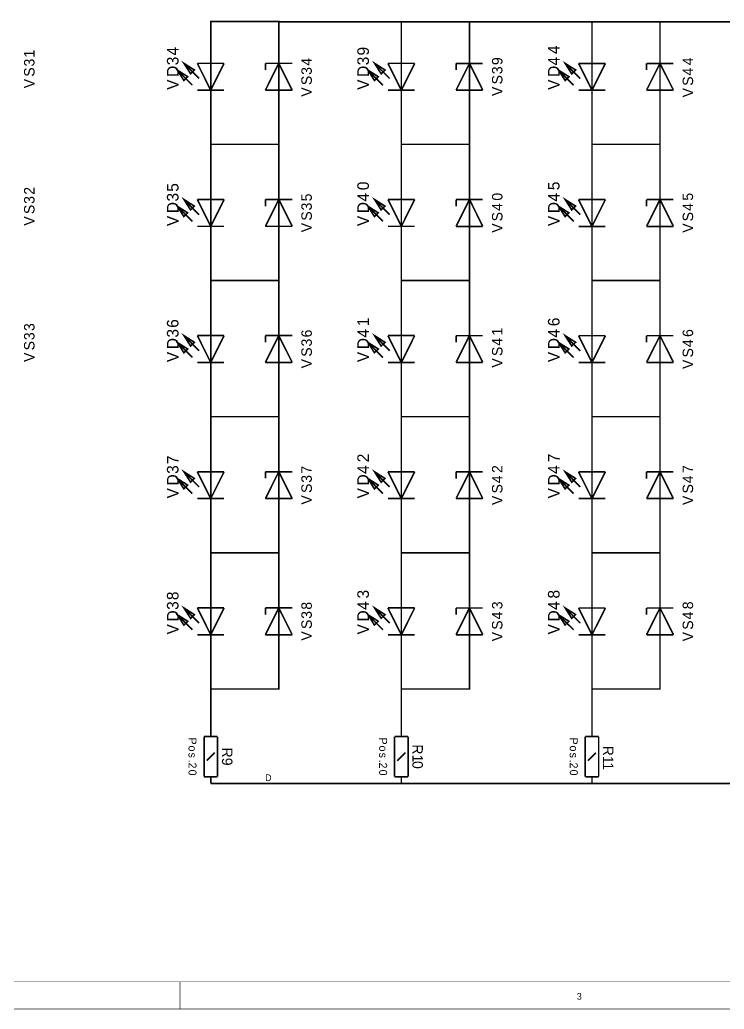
# Model space of a CAD drawing. Header units: millimetres. Extents: x 0 to 35.4, y 0 to 11.1.
# Drawn here: x 10.64 to 15.81, y 0 to 7.27 of the extents above; entities that cross this region are included whole.
import ezdxf

# ---------------------------------------------------------------- set-up
doc = ezdxf.new("R2010")
doc.units = ezdxf.units.MM
doc.header["$MEASUREMENT"] = 0
doc.layers.add('Sheet', color=255, linetype='Continuous')

msp = doc.modelspace()

# ---------------------------------------------------------------- linework, layer by layer
at = {"layer": 'Sheet'}
for points, const_width in [([(0.0017, 11.1), (0.0017, 0), (35.4331, 0), (35.4331, 11.1), (0.0017, 11.1), (0.0017, 11.1)], 0.0039), ([(0.0017, 11.1), (35.4331, 11.1), (35.4331, 0), (0.0017, 0), (0.0017, 11.1)], 0.0039), ([(0.2022, 10.8995), (0.2022, 0.1988), (35.2326, 0.1988), (35.2326, 10.8995), (0.2022, 10.8995), (0.2022, 10.8995)], 0.0039), ([(0.2022, 10.8995), (35.2326, 10.8995), (35.2326, 0.1988), (0.2022, 0.1988), (0.2022, 10.8995)], 0.0039), ([(11.8682, 6.8475), (11.8403, 6.8199), (11.7914, 6.8964), (11.8682, 6.8475)], 0.0118), ([(11.9171, 6.8968), (11.8896, 6.8688), (11.8407, 6.9456), (11.9171, 6.8968)], 0.0118), ([(11.9171, 6.8968), (11.8896, 6.8688), (11.8407, 6.9456), (11.9171, 6.8968)], 0.0039), ([(13.268, 6.8475), (13.24, 6.8199), (13.1915, 6.8964), (13.268, 6.8475)], 0.0118), ([(13.3173, 6.8968), (13.2893, 6.8688), (13.2408, 6.9456), (13.3173, 6.8968)], 0.0118), ([(13.3173, 6.8968), (13.2893, 6.8688), (13.2408, 6.9456), (13.3173, 6.8968)], 0.0039), ([(14.6681, 6.8475), (14.6406, 6.8199), (14.5913, 6.8959), (14.6681, 6.8475)], 0.0118), ([(14.7174, 6.8968), (14.689, 6.8684), (14.6406, 6.9452), (14.7174, 6.8968)], 0.0118), ([(14.7174, 6.8968), (14.689, 6.8684), (14.6406, 6.9452), (14.7174, 6.8968)], 0.0039), ([(11.8682, 6.8475), (11.8403, 6.8199), (11.7914, 6.8964), (11.8682, 6.8475)], 0.0039), ([(13.268, 6.8475), (13.24, 6.8199), (13.1915, 6.8964), (13.268, 6.8475)], 0.0039), ([(14.6681, 6.8475), (14.6406, 6.8199), (14.5913, 6.8959), (14.6681, 6.8475)], 0.0039), ([(11.9171, 5.8967), (11.8896, 5.8687), (11.8407, 5.9456), (11.9171, 5.8967)], 0.0118), ([(13.3173, 5.8967), (13.2893, 5.8687), (13.2408, 5.9456), (13.3173, 5.8967)], 0.0118), ([(14.7174, 5.8967), (14.689, 5.8683), (14.6406, 5.9452), (14.7174, 5.8967)], 0.0118), ([(11.8682, 5.8474), (11.8403, 5.8199), (11.7914, 5.8963), (11.8682, 5.8474)], 0.0118), ([(11.8682, 5.8474), (11.8403, 5.8199), (11.7914, 5.8963), (11.8682, 5.8474)], 0.0039), ([(11.9171, 5.8967), (11.8896, 5.8687), (11.8407, 5.9456), (11.9171, 5.8967)], 0.0039), ([(13.268, 5.8474), (13.24, 5.8199), (13.1915, 5.8963), (13.268, 5.8474)], 0.0118), ([(13.268, 5.8474), (13.24, 5.8199), (13.1915, 5.8963), (13.268, 5.8474)], 0.0039), ([(13.3173, 5.8967), (13.2893, 5.8687), (13.2408, 5.9456), (13.3173, 5.8967)], 0.0039), ([(14.6681, 5.8474), (14.6406, 5.8199), (14.5913, 5.8959), (14.6681, 5.8474)], 0.0118), ([(14.6681, 5.8474), (14.6406, 5.8199), (14.5913, 5.8959), (14.6681, 5.8474)], 0.0039), ([(14.7174, 5.8967), (14.689, 5.8683), (14.6406, 5.9452), (14.7174, 5.8967)], 0.0039), ([(11.9171, 4.8967), (11.8896, 4.8691), (11.8407, 4.9455), (11.9171, 4.8967)], 0.0118), ([(11.9171, 4.8967), (11.8896, 4.8691), (11.8407, 4.9455), (11.9171, 4.8967)], 0.0039), ([(13.3173, 4.8967), (13.2893, 4.8691), (13.2408, 4.9455), (13.3173, 4.8967)], 0.0118), ([(13.3173, 4.8967), (13.2893, 4.8691), (13.2408, 4.9455), (13.3173, 4.8967)], 0.0039), ([(14.7174, 4.8967), (14.689, 4.8691), (14.6406, 4.9451), (14.7174, 4.8967)], 0.0118), ([(14.7174, 4.8967), (14.689, 4.8691), (14.6406, 4.9451), (14.7174, 4.8967)], 0.0039), ([(11.8682, 4.8474), (11.8403, 4.8198), (11.7914, 4.8962), (11.8682, 4.8474)], 0.0118), ([(11.8682, 4.8474), (11.8403, 4.8198), (11.7914, 4.8962), (11.8682, 4.8474)], 0.0039), ([(13.268, 4.8474), (13.24, 4.8198), (13.1915, 4.8962), (13.268, 4.8474)], 0.0118), ([(13.268, 4.8474), (13.24, 4.8198), (13.1915, 4.8962), (13.268, 4.8474)], 0.0039), ([(14.6681, 4.8474), (14.6406, 4.8198), (14.5913, 4.8958), (14.6681, 4.8474)], 0.0118), ([(14.6681, 4.8474), (14.6406, 4.8198), (14.5913, 4.8958), (14.6681, 4.8474)], 0.0039), ([(11.9171, 3.8966), (11.8896, 3.869), (11.8407, 3.9455), (11.9171, 3.8966)], 0.0118), ([(11.9171, 3.8966), (11.8896, 3.869), (11.8407, 3.9455), (11.9171, 3.8966)], 0.0039), ([(13.3173, 3.8966), (13.2893, 3.869), (13.2408, 3.9455), (13.3173, 3.8966)], 0.0118), ([(13.3173, 3.8966), (13.2893, 3.869), (13.2408, 3.9455), (13.3173, 3.8966)], 0.0039), ([(14.7174, 3.8966), (14.689, 3.869), (14.6406, 3.9451), (14.7174, 3.8966)], 0.0118), ([(14.7174, 3.8966), (14.689, 3.869), (14.6406, 3.9451), (14.7174, 3.8966)], 0.0039), ([(11.8682, 3.8477), (11.8403, 3.8198), (11.7914, 3.8962), (11.8682, 3.8477)], 0.0118), ([(11.8682, 3.8477), (11.8403, 3.8198), (11.7914, 3.8962), (11.8682, 3.8477)], 0.0039), ([(13.268, 3.8477), (13.24, 3.8198), (13.1915, 3.8962), (13.268, 3.8477)], 0.0118), ([(13.268, 3.8477), (13.24, 3.8198), (13.1915, 3.8962), (13.268, 3.8477)], 0.0039), ([(14.6681, 3.8473), (14.6406, 3.8198), (14.5913, 3.8958), (14.6681, 3.8473)], 0.0118), ([(14.6681, 3.8473), (14.6406, 3.8198), (14.5913, 3.8958), (14.6681, 3.8473)], 0.0039), ([(11.8682, 2.8477), (11.8403, 2.8197), (11.7914, 2.8961), (11.8682, 2.8477)], 0.0118), ([(11.9171, 2.8966), (11.8896, 2.869), (11.8407, 2.9454), (11.9171, 2.8966)], 0.0118), ([(11.9171, 2.8966), (11.8896, 2.869), (11.8407, 2.9454), (11.9171, 2.8966)], 0.0039), ([(13.268, 2.8477), (13.24, 2.8197), (13.1915, 2.8961), (13.268, 2.8477)], 0.0118), ([(13.3173, 2.8966), (13.2893, 2.869), (13.2408, 2.9454), (13.3173, 2.8966)], 0.0118), ([(13.3173, 2.8966), (13.2893, 2.869), (13.2408, 2.9454), (13.3173, 2.8966)], 0.0039), ([(14.6681, 2.8473), (14.6406, 2.8197), (14.5913, 2.8957), (14.6681, 2.8473)], 0.0118), ([(14.7174, 2.8966), (14.689, 2.869), (14.6406, 2.945), (14.7174, 2.8966)], 0.0118), ([(14.7174, 2.8966), (14.689, 2.869), (14.6406, 2.945), (14.7174, 2.8966)], 0.0039), ([(11.8682, 2.8477), (11.8403, 2.8197), (11.7914, 2.8961), (11.8682, 2.8477)], 0.0039), ([(13.268, 2.8477), (13.24, 2.8197), (13.1915, 2.8961), (13.268, 2.8477)], 0.0039), ([(14.6681, 2.8473), (14.6406, 2.8197), (14.5913, 2.8957), (14.6681, 2.8473)], 0.0039)]:
    msp.add_lwpolyline(points, close=True, dxfattribs=dict(at, const_width=const_width))
for points, const_width in [([(12.5374, 7.2502), (12.5374, 7.2535), (12.0374, 7.2535), (12.0374, 7.0438)], 0.0118), ([(20.4333, 7.2502), (19.5369, 7.2502), (19.0373, 7.2502), (18.1376, 7.2502), (17.6372, 7.2502), (16.7374, 7.2502), (16.2379, 7.2502), (15.3373, 7.2502), (14.8377, 7.2502), (13.938, 7.2502), (13.4376, 7.2502), (12.5378, 7.2502), (12.5378, 7.0438)], 0.0118), ([(13.4376, 7.0438), (13.4376, 7.2502)], 0.0118), ([(13.938, 7.2502), (13.938, 7.0438)], 0.0118), ([(14.8377, 7.0438), (14.8377, 7.2502)], 0.0118), ([(15.3373, 7.2502), (15.3373, 7.0438)], 0.0118), ([(12.0374, 6.9456), (12.0374, 7.0438)], 0.0118), ([(12.5374, 6.9456), (12.5374, 7.0438)], 0.0118), ([(13.4376, 6.9456), (13.4376, 7.0438)], 0.0118), ([(13.938, 6.9452), (13.938, 7.0438)], 0.0118), ([(14.8377, 6.9452), (14.8377, 7.0438)], 0.0118), ([(15.3373, 6.9452), (15.3373, 7.0438)], 0.0118), ([(11.9522, 6.8341), (11.8407, 6.9456)], 0.0118), ([(11.9171, 6.8968), (11.8407, 6.9456)], 0.0118), ([(11.8896, 6.8688), (11.8407, 6.9456)], 0.0118), ([(11.9393, 6.9456), (12.136, 6.9456)], 0.0118), ([(11.9393, 6.9456), (12.0374, 6.7485)], 0.0118), ([(12.136, 6.9456), (12.0374, 6.7485)], 0.0118), ([(12.0374, 6.7485), (12.0374, 6.9456)], 0.0118), ([(12.636, 6.9456), (12.4393, 6.9456)], 0.0118), ([(12.4393, 6.7485), (12.5374, 6.9456)], 0.0118), ([(12.4393, 6.9456), (12.4393, 6.8964)], 0.0118), ([(12.5374, 6.7485), (12.5374, 6.9456)], 0.0118), ([(12.5374, 6.9456), (12.636, 6.7485)], 0.0118), ([(13.3519, 6.8341), (13.2404, 6.9456)], 0.0118), ([(13.3173, 6.8968), (13.2404, 6.9456)], 0.0118), ([(13.2893, 6.8688), (13.2404, 6.9456)], 0.0118), ([(13.339, 6.9456), (13.5357, 6.9456)], 0.0118), ([(13.339, 6.9456), (13.4376, 6.7485)], 0.0118), ([(13.5357, 6.9456), (13.4376, 6.7485)], 0.0118), ([(13.4376, 6.7485), (13.4376, 6.9456)], 0.0118), ([(14.0357, 6.9452), (13.8394, 6.9452)], 0.0118), ([(13.8394, 6.7481), (13.938, 6.9452)], 0.0118), ([(13.8394, 6.9452), (13.8394, 6.8959)], 0.0118), ([(13.938, 6.7481), (13.938, 6.9452)], 0.0118), ([(13.938, 6.9452), (14.0357, 6.7481)], 0.0118), ([(14.7517, 6.8341), (14.6406, 6.9452)], 0.0118), ([(14.7174, 6.8968), (14.6406, 6.9452)], 0.0118), ([(14.6898, 6.8684), (14.6406, 6.9452)], 0.0118), ([(14.7391, 6.9452), (14.9363, 6.9452)], 0.0118), ([(14.7391, 6.9452), (14.8377, 6.7481)], 0.0118), ([(14.9363, 6.9452), (14.8377, 6.7481)], 0.0118), ([(14.8377, 6.7481), (14.8377, 6.9452)], 0.0118), ([(15.4359, 6.9452), (15.2387, 6.9452)], 0.0118), ([(15.2387, 6.7481), (15.3373, 6.9452)], 0.0118), ([(15.2387, 6.9452), (15.2387, 6.8959)], 0.0118), ([(15.3373, 6.7481), (15.3373, 6.9452)], 0.0118), ([(15.3373, 6.9452), (15.4359, 6.7481)], 0.0118), ([(11.9029, 6.7848), (11.7914, 6.8964)], 0.0118), ([(13.3026, 6.7848), (13.1915, 6.8964)], 0.0118), ([(14.7032, 6.7848), (14.5913, 6.8959)], 0.0118), ([(11.9393, 6.7485), (12.136, 6.7485)], 0.0118), ([(12.0374, 6.7485), (12.0374, 6.6503)], 0.0118), ([(12.636, 6.7485), (12.4393, 6.7485)], 0.0118), ([(12.5374, 6.7485), (12.5374, 6.6503)], 0.0118), ([(13.339, 6.7485), (13.5357, 6.7485)], 0.0118), ([(13.4376, 6.7485), (13.4376, 6.6503)], 0.0118), ([(14.0357, 6.7481), (13.8394, 6.7481)], 0.0118), ([(13.938, 6.7481), (13.938, 6.6503)], 0.0118), ([(14.7391, 6.7481), (14.9363, 6.7481)], 0.0118), ([(14.8377, 6.7481), (14.8377, 6.6503)], 0.0118), ([(15.4359, 6.7481), (15.2387, 6.7481)], 0.0118), ([(15.3373, 6.7481), (15.3373, 6.6503)], 0.0118), ([(12.0374, 6.6503), (12.0374, 6.3504), (12.0374, 6.0438)], 0.0118), ([(12.5374, 6.6503), (12.5374, 6.3504), (12.5374, 6.0438)], 0.0118), ([(13.4376, 6.6503), (13.4376, 6.3504), (13.4376, 6.0438)], 0.0118), ([(13.938, 6.6503), (13.938, 6.3504), (13.938, 6.0438)], 0.0118), ([(14.8377, 6.6503), (14.8377, 6.3504), (14.8377, 6.0438)], 0.0118), ([(15.3373, 6.6503), (15.3373, 6.3504), (15.3373, 6.0438)], 0.0118), ([(12.5374, 6.3504), (12.0374, 6.3504)], 0.0118), ([(13.938, 6.3504), (13.4376, 6.3504)], 0.0118), ([(15.3373, 6.3504), (14.8377, 6.3504)], 0.0118), ([(12.0374, 5.9456), (12.0374, 6.0438)], 0.0118), ([(12.5374, 5.9456), (12.5374, 6.0438)], 0.0118), ([(13.4376, 5.9456), (13.4376, 6.0438)], 0.0118), ([(13.938, 5.9452), (13.938, 6.0438)], 0.0118), ([(14.8377, 5.9452), (14.8377, 6.0438)], 0.0118), ([(15.3373, 5.9452), (15.3373, 6.0438)], 0.0118), ([(11.9029, 5.7848), (11.7914, 5.8963)], 0.0118), ([(11.9522, 5.8341), (11.8407, 5.9456)], 0.0118), ([(11.9171, 5.8967), (11.8407, 5.9456)], 0.0118), ([(11.8896, 5.8687), (11.8407, 5.9456)], 0.0118), ([(11.9393, 5.9456), (12.136, 5.9456)], 0.0118), ([(11.9393, 5.9456), (12.0374, 5.7484)], 0.0118), ([(12.136, 5.9456), (12.0374, 5.7484)], 0.0118), ([(12.0374, 5.7484), (12.0374, 5.9456)], 0.0118), ([(12.636, 5.9456), (12.4393, 5.9456)], 0.0118), ([(12.4393, 5.7484), (12.5374, 5.9456)], 0.0118), ([(12.4393, 5.9456), (12.4393, 5.8963)], 0.0118), ([(12.5374, 5.7484), (12.5374, 5.9456)], 0.0118), ([(12.5374, 5.9456), (12.636, 5.7484)], 0.0118), ([(13.3026, 5.7848), (13.1915, 5.8963)], 0.0118), ([(13.3519, 5.8341), (13.2404, 5.9456)], 0.0118), ([(13.3173, 5.8967), (13.2404, 5.9456)], 0.0118), ([(13.2893, 5.8687), (13.2404, 5.9456)], 0.0118), ([(13.339, 5.9456), (13.5357, 5.9456)], 0.0118), ([(13.339, 5.9456), (13.4376, 5.7484)], 0.0118), ([(13.5357, 5.9456), (13.4376, 5.7484)], 0.0118), ([(13.4376, 5.7484), (13.4376, 5.9456)], 0.0118), ([(14.0357, 5.9452), (13.8394, 5.9452)], 0.0118), ([(13.8394, 5.748), (13.938, 5.9452)], 0.0118), ([(13.8394, 5.9452), (13.8394, 5.8959)], 0.0118), ([(13.938, 5.748), (13.938, 5.9452)], 0.0118), ([(13.938, 5.9452), (14.0357, 5.748)], 0.0118), ([(14.7032, 5.7848), (14.5913, 5.8959)], 0.0118), ([(14.7517, 5.8341), (14.6406, 5.9452)], 0.0118), ([(14.7174, 5.8967), (14.6406, 5.9452)], 0.0118), ([(14.6898, 5.8683), (14.6406, 5.9452)], 0.0118), ([(14.7391, 5.9452), (14.9363, 5.9452)], 0.0118), ([(14.7391, 5.9452), (14.8377, 5.748)], 0.0118), ([(14.9363, 5.9452), (14.8377, 5.748)], 0.0118), ([(14.8377, 5.748), (14.8377, 5.9452)], 0.0118), ([(15.4359, 5.9452), (15.2387, 5.9452)], 0.0118), ([(15.2387, 5.748), (15.3373, 5.9452)], 0.0118), ([(15.2387, 5.9452), (15.2387, 5.8959)], 0.0118), ([(15.3373, 5.748), (15.3373, 5.9452)], 0.0118), ([(15.3373, 5.9452), (15.4359, 5.748)], 0.0118), ([(11.9393, 5.7484), (12.136, 5.7484)], 0.0118), ([(12.0374, 5.7484), (12.0374, 5.6503)], 0.0118), ([(12.636, 5.7484), (12.4393, 5.7484)], 0.0118), ([(12.5374, 5.7484), (12.5374, 5.6503)], 0.0118), ([(13.339, 5.7484), (13.5357, 5.7484)], 0.0118), ([(13.4376, 5.7484), (13.4376, 5.6503)], 0.0118), ([(14.0357, 5.748), (13.8394, 5.748)], 0.0118), ([(13.938, 5.748), (13.938, 5.6503)], 0.0118), ([(14.7391, 5.748), (14.9363, 5.748)], 0.0118), ([(14.8377, 5.748), (14.8377, 5.6503)], 0.0118), ([(15.4359, 5.748), (15.2387, 5.748)], 0.0118), ([(15.3373, 5.748), (15.3373, 5.6503)], 0.0118), ([(12.0374, 5.6503), (12.0374, 5.3503), (12.0374, 5.0437)], 0.0118), ([(12.5374, 5.6503), (12.5374, 5.3503), (12.5374, 5.0437)], 0.0118), ([(13.4376, 5.6503), (13.4376, 5.3503), (13.4376, 5.0437)], 0.0118), ([(13.938, 5.6503), (13.938, 5.3503), (13.938, 5.0437)], 0.0118), ([(14.8377, 5.6503), (14.8377, 5.3503), (14.8377, 5.0437)], 0.0118), ([(15.3373, 5.6503), (15.3373, 5.3503), (15.3373, 5.0437)], 0.0118), ([(12.5374, 5.3503), (12.0374, 5.3503)], 0.0118), ([(13.938, 5.3503), (13.4376, 5.3503)], 0.0118), ([(15.3373, 5.3503), (14.8377, 5.3503)], 0.0118), ([(12.0374, 4.9455), (12.0374, 5.0437)], 0.0118), ([(12.5374, 4.9455), (12.5374, 5.0437)], 0.0118), ([(13.4376, 4.9455), (13.4376, 5.0437)], 0.0118), ([(13.938, 4.9451), (13.938, 5.0437)], 0.0118), ([(14.8377, 4.9451), (14.8377, 5.0437)], 0.0118), ([(15.3373, 4.9451), (15.3373, 5.0437)], 0.0118), ([(11.9522, 4.834), (11.8407, 4.9455)], 0.0118), ([(11.9171, 4.8967), (11.8407, 4.9455)], 0.0118), ([(11.8896, 4.8691), (11.8407, 4.9455)], 0.0118), ([(11.9393, 4.9455), (12.136, 4.9455)], 0.0118), ([(11.9393, 4.9455), (12.0374, 4.7488)], 0.0118), ([(12.136, 4.9455), (12.0374, 4.7488)], 0.0118), ([(12.0374, 4.7488), (12.0374, 4.9455)], 0.0118), ([(12.636, 4.9455), (12.4393, 4.9455)], 0.0118), ([(12.4393, 4.7488), (12.5374, 4.9455)], 0.0118), ([(12.4393, 4.9455), (12.4393, 4.8962)], 0.0118), ([(12.5374, 4.7488), (12.5374, 4.9455)], 0.0118), ([(12.5374, 4.9455), (12.636, 4.7488)], 0.0118), ([(13.3519, 4.834), (13.2404, 4.9455)], 0.0118), ([(13.3173, 4.8967), (13.2404, 4.9455)], 0.0118), ([(13.2893, 4.8691), (13.2404, 4.9455)], 0.0118), ([(13.339, 4.9455), (13.5357, 4.9455)], 0.0118), ([(13.339, 4.9455), (13.4376, 4.7488)], 0.0118), ([(13.5357, 4.9455), (13.4376, 4.7488)], 0.0118), ([(13.4376, 4.7488), (13.4376, 4.9455)], 0.0118), ([(14.0357, 4.9451), (13.8394, 4.9451)], 0.0118), ([(13.8394, 4.7488), (13.938, 4.9451)], 0.0118), ([(13.8394, 4.9451), (13.8394, 4.8958)], 0.0118), ([(13.938, 4.7488), (13.938, 4.9451)], 0.0118), ([(13.938, 4.9451), (14.0357, 4.7488)], 0.0118), ([(14.7517, 4.834), (14.6406, 4.9451)], 0.0118), ([(14.7174, 4.8967), (14.6406, 4.9451)], 0.0118), ([(14.6898, 4.8691), (14.6406, 4.9451)], 0.0118), ([(14.7391, 4.9451), (14.9363, 4.9451)], 0.0118), ([(14.7391, 4.9451), (14.8377, 4.7488)], 0.0118), ([(14.9363, 4.9451), (14.8377, 4.7488)], 0.0118), ([(14.8377, 4.7488), (14.8377, 4.9451)], 0.0118), ([(15.4359, 4.9451), (15.2387, 4.9451)], 0.0118), ([(15.2387, 4.7488), (15.3373, 4.9451)], 0.0118), ([(15.2387, 4.9451), (15.2387, 4.8958)], 0.0118), ([(15.3373, 4.7488), (15.3373, 4.9451)], 0.0118), ([(15.3373, 4.9451), (15.4359, 4.7488)], 0.0118), ([(11.9029, 4.7847), (11.7914, 4.8962)], 0.0118), ([(13.3026, 4.7847), (13.1915, 4.8962)], 0.0118), ([(14.7032, 4.7847), (14.5913, 4.8958)], 0.0118), ([(11.9393, 4.7488), (12.136, 4.7488)], 0.0118), ([(12.0374, 4.7488), (12.0374, 4.6502)], 0.0118), ([(12.636, 4.7488), (12.4393, 4.7488)], 0.0118), ([(12.5374, 4.7488), (12.5374, 4.6502)], 0.0118), ([(13.339, 4.7488), (13.5357, 4.7488)], 0.0118), ([(13.4376, 4.7488), (13.4376, 4.6502)], 0.0118), ([(14.0357, 4.7488), (13.8394, 4.7488)], 0.0118), ([(13.938, 4.7488), (13.938, 4.6502)], 0.0118), ([(14.7391, 4.7488), (14.9363, 4.7488)], 0.0118), ([(14.8377, 4.7488), (14.8377, 4.6502)], 0.0118), ([(15.4359, 4.7488), (15.2387, 4.7488)], 0.0118), ([(15.3373, 4.7488), (15.3373, 4.6502)], 0.0118), ([(12.0374, 4.6502), (12.0374, 4.3503), (12.0374, 4.0441)], 0.0118), ([(12.5374, 4.6502), (12.5374, 4.3503), (12.5374, 4.0441)], 0.0118), ([(13.4376, 4.6502), (13.4376, 4.3503), (13.4376, 4.0441)], 0.0118), ([(13.938, 4.6502), (13.938, 4.3503), (13.938, 4.0437)], 0.0118), ([(14.8377, 4.6502), (14.8377, 4.3503), (14.8377, 4.0437)], 0.0118), ([(15.3373, 4.6502), (15.3373, 4.3503), (15.3373, 4.0437)], 0.0118), ([(12.5374, 4.3503), (12.0374, 4.3503)], 0.0118), ([(13.938, 4.3503), (13.4376, 4.3503)], 0.0118), ([(15.3373, 4.3503), (14.8377, 4.3503)], 0.0118), ([(12.0374, 3.9455), (12.0374, 4.0441)], 0.0118), ([(12.5374, 3.9455), (12.5374, 4.0441)], 0.0118), ([(13.4376, 3.9455), (13.4376, 4.0441)], 0.0118), ([(13.938, 3.9451), (13.938, 4.0437)], 0.0118), ([(14.8377, 3.9451), (14.8377, 4.0437)], 0.0118), ([(15.3373, 3.9451), (15.3373, 4.0437)], 0.0118), ([(11.9522, 3.834), (11.8407, 3.9455)], 0.0118), ([(11.9171, 3.8966), (11.8407, 3.9455)], 0.0118), ([(11.8896, 3.869), (11.8407, 3.9455)], 0.0118), ([(11.9393, 3.9455), (12.136, 3.9455)], 0.0118), ([(11.9393, 3.9455), (12.0374, 3.7487)], 0.0118), ([(12.136, 3.9455), (12.0374, 3.7487)], 0.0118), ([(12.0374, 3.7487), (12.0374, 3.9455)], 0.0118), ([(12.636, 3.9455), (12.4393, 3.9455)], 0.0118), ([(12.4393, 3.7487), (12.5374, 3.9455)], 0.0118), ([(12.4393, 3.9455), (12.4393, 3.8962)], 0.0118), ([(12.5374, 3.7487), (12.5374, 3.9455)], 0.0118), ([(12.5374, 3.9455), (12.636, 3.7487)], 0.0118), ([(13.3519, 3.834), (13.2404, 3.9455)], 0.0118), ([(13.3173, 3.8966), (13.2404, 3.9455)], 0.0118), ([(13.2893, 3.869), (13.2404, 3.9455)], 0.0118), ([(13.339, 3.9455), (13.5357, 3.9455)], 0.0118), ([(13.339, 3.9455), (13.4376, 3.7487)], 0.0118), ([(13.5357, 3.9455), (13.4376, 3.7487)], 0.0118), ([(13.4376, 3.7487), (13.4376, 3.9455)], 0.0118), ([(14.0357, 3.9451), (13.8394, 3.9451)], 0.0118), ([(13.8394, 3.7487), (13.938, 3.9451)], 0.0118), ([(13.8394, 3.9451), (13.8394, 3.8958)], 0.0118), ([(13.938, 3.7487), (13.938, 3.9451)], 0.0118), ([(13.938, 3.9451), (14.0357, 3.7487)], 0.0118), ([(14.7517, 3.834), (14.6406, 3.9451)], 0.0118), ([(14.7174, 3.8966), (14.6406, 3.9451)], 0.0118), ([(14.6898, 3.869), (14.6406, 3.9451)], 0.0118), ([(14.7391, 3.9451), (14.9363, 3.9451)], 0.0118), ([(14.7391, 3.9451), (14.8377, 3.7487)], 0.0118), ([(14.9363, 3.9451), (14.8377, 3.7487)], 0.0118), ([(14.8377, 3.7487), (14.8377, 3.9451)], 0.0118), ([(15.4359, 3.9451), (15.2387, 3.9451)], 0.0118), ([(15.2387, 3.7487), (15.3373, 3.9451)], 0.0118), ([(15.2387, 3.9451), (15.2387, 3.8958)], 0.0118), ([(15.3373, 3.7487), (15.3373, 3.9451)], 0.0118), ([(15.3373, 3.9451), (15.4359, 3.7487)], 0.0118), ([(11.9029, 3.7851), (11.7914, 3.8962)], 0.0118), ([(13.3026, 3.7851), (13.1915, 3.8962)], 0.0118), ([(14.7032, 3.7847), (14.5913, 3.8958)], 0.0118), ([(11.9393, 3.7487), (12.136, 3.7487)], 0.0118), ([(12.0374, 3.7487), (12.0374, 3.6502)], 0.0118), ([(12.636, 3.7487), (12.4393, 3.7487)], 0.0118), ([(12.5374, 3.7487), (12.5374, 3.6502)], 0.0118), ([(13.339, 3.7487), (13.5357, 3.7487)], 0.0118), ([(13.4376, 3.7487), (13.4376, 3.6502)], 0.0118), ([(14.0357, 3.7487), (13.8394, 3.7487)], 0.0118), ([(13.938, 3.7487), (13.938, 3.6502)], 0.0118), ([(14.7391, 3.7487), (14.9363, 3.7487)], 0.0118), ([(14.8377, 3.7487), (14.8377, 3.6502)], 0.0118), ([(15.4359, 3.7487), (15.2387, 3.7487)], 0.0118), ([(15.3373, 3.7487), (15.3373, 3.6502)], 0.0118), ([(12.0374, 3.6502), (12.0374, 3.3502), (12.0374, 3.044)], 0.0118), ([(12.5374, 3.6502), (12.5374, 3.3502), (12.5374, 3.044)], 0.0118), ([(13.4376, 3.6502), (13.4376, 3.3502), (13.4376, 3.044)], 0.0118), ([(13.938, 3.6502), (13.938, 3.3502), (13.938, 3.0436)], 0.0118), ([(14.8377, 3.6502), (14.8377, 3.3502), (14.8377, 3.0436)], 0.0118), ([(15.3373, 3.6502), (15.3373, 3.3502), (15.3373, 3.0436)], 0.0118), ([(12.5374, 3.3502), (12.0374, 3.3502)], 0.0118), ([(13.938, 3.3502), (13.4376, 3.3502)], 0.0118), ([(15.3373, 3.3502), (14.8377, 3.3502)], 0.0118), ([(12.0374, 2.9454), (12.0374, 3.044)], 0.0118), ([(12.5374, 2.9454), (12.5374, 3.044)], 0.0118), ([(13.4376, 2.9454), (13.4376, 3.044)], 0.0118), ([(13.938, 2.945), (13.938, 3.0436)], 0.0118), ([(14.8377, 2.945), (14.8377, 3.0436)], 0.0118), ([(15.3373, 2.945), (15.3373, 3.0436)], 0.0118), ([(11.9522, 2.8339), (11.8407, 2.9454)], 0.0118), ([(11.9171, 2.8966), (11.8407, 2.9454)], 0.0118), ([(11.8896, 2.869), (11.8407, 2.9454)], 0.0118), ([(11.9393, 2.9454), (12.136, 2.9454)], 0.0118), ([(11.9393, 2.9454), (12.0374, 2.7487)], 0.0118), ([(12.136, 2.9454), (12.0374, 2.7487)], 0.0118), ([(12.0374, 2.7487), (12.0374, 2.9454)], 0.0118), ([(12.636, 2.9454), (12.4393, 2.9454)], 0.0118), ([(12.4393, 2.7487), (12.5374, 2.9454)], 0.0118), ([(12.4393, 2.9454), (12.4393, 2.8961)], 0.0118), ([(12.5374, 2.7487), (12.5374, 2.9454)], 0.0118), ([(12.5374, 2.9454), (12.636, 2.7487)], 0.0118), ([(13.3519, 2.8339), (13.2404, 2.9454)], 0.0118), ([(13.3173, 2.8966), (13.2404, 2.9454)], 0.0118), ([(13.2893, 2.869), (13.2404, 2.9454)], 0.0118), ([(13.339, 2.9454), (13.5357, 2.9454)], 0.0118), ([(13.339, 2.9454), (13.4376, 2.7487)], 0.0118), ([(13.5357, 2.9454), (13.4376, 2.7487)], 0.0118), ([(13.4376, 2.7487), (13.4376, 2.9454)], 0.0118), ([(14.0357, 2.945), (13.8394, 2.945)], 0.0118), ([(13.8394, 2.7487), (13.938, 2.945)], 0.0118), ([(13.8394, 2.945), (13.8394, 2.8957)], 0.0118), ([(13.938, 2.7487), (13.938, 2.945)], 0.0118), ([(13.938, 2.945), (14.0357, 2.7487)], 0.0118), ([(14.7517, 2.8339), (14.6406, 2.945)], 0.0118), ([(14.7174, 2.8966), (14.6406, 2.945)], 0.0118), ([(14.6898, 2.869), (14.6406, 2.945)], 0.0118), ([(14.7391, 2.945), (14.9363, 2.945)], 0.0118), ([(14.7391, 2.945), (14.8377, 2.7487)], 0.0118), ([(14.9363, 2.945), (14.8377, 2.7487)], 0.0118), ([(14.8377, 2.7487), (14.8377, 2.945)], 0.0118), ([(15.4359, 2.945), (15.2387, 2.945)], 0.0118), ([(15.2387, 2.7487), (15.3373, 2.945)], 0.0118), ([(15.2387, 2.945), (15.2387, 2.8957)], 0.0118), ([(15.3373, 2.7487), (15.3373, 2.945)], 0.0118), ([(15.3373, 2.945), (15.4359, 2.7487)], 0.0118), ([(11.9029, 2.785), (11.7914, 2.8961)], 0.0118), ([(13.3026, 2.785), (13.1915, 2.8961)], 0.0118), ([(14.7032, 2.7846), (14.5913, 2.8957)], 0.0118), ([(11.9393, 2.7487), (12.136, 2.7487)], 0.0118), ([(12.0374, 2.7487), (12.0374, 2.6501)], 0.0118), ([(12.636, 2.7487), (12.4393, 2.7487)], 0.0118), ([(12.5374, 2.7487), (12.5374, 2.6501)], 0.0118), ([(13.339, 2.7487), (13.5357, 2.7487)], 0.0118), ([(13.4376, 2.7487), (13.4376, 2.6501)], 0.0118), ([(14.0357, 2.7487), (13.8394, 2.7487)], 0.0118), ([(13.938, 2.7487), (13.938, 2.6501)], 0.0118), ([(14.7391, 2.7487), (14.9363, 2.7487)], 0.0118), ([(14.8377, 2.7487), (14.8377, 2.6501)], 0.0118), ([(15.4359, 2.7487), (15.2387, 2.7487)], 0.0118), ([(15.3373, 2.7487), (15.3373, 2.6501)], 0.0118), ([(12.5374, 2.6501), (12.5374, 2.3502), (12.0374, 2.3502)], 0.0118), ([(12.0374, 2.6501), (12.0374, 2.3502), (12.0374, 2.0502)], 0.0118), ([(13.938, 2.6501), (13.938, 2.3502), (13.4376, 2.3502)], 0.0118), ([(13.4376, 2.6501), (13.4376, 2.3502), (13.4376, 2.0502)], 0.0118), ([(15.3373, 2.6501), (15.3373, 2.3502), (14.8377, 2.3502)], 0.0118), ([(14.8377, 2.6501), (14.8377, 2.3502), (14.8377, 2.0502)], 0.0118), ([(12.0374, 2.0009), (12.0374, 2.0502)], 0.0118), ([(13.4376, 2.0009), (13.4376, 2.0502)], 0.0118), ([(14.8377, 2.0009), (14.8377, 2.0502)], 0.0118), ([(11.9885, 1.7056), (11.9885, 2.0009)], 0.0118), ([(11.9885, 2.0009), (12.0867, 2.0009)], 0.0118), ([(12.0867, 2.0009), (12.0867, 1.7056)], 0.0118), ([(13.3883, 1.7056), (13.3883, 2.0009)], 0.0118), ([(13.3883, 2.0009), (13.4869, 2.0009)], 0.0118), ([(13.4869, 2.0009), (13.4869, 1.7056)], 0.0118), ([(14.7884, 1.7052), (14.7884, 2.0009)], 0.0118), ([(14.7884, 2.0009), (14.887, 2.0009)], 0.0118), ([(14.887, 2.0009), (14.887, 1.7052)], 0.0118), ([(12.0671, 1.8827), (12.0082, 1.8238)], 0.0118), ([(13.4668, 1.8827), (13.4079, 1.8238)], 0.0118), ([(14.867, 1.8823), (14.8076, 1.8238)], 0.0118), ([(12.0867, 1.7056), (11.9885, 1.7056)], 0.0118), ([(12.0374, 1.7056), (12.0374, 1.6563)], 0.0118), ([(13.4869, 1.7056), (13.3883, 1.7056)], 0.0118), ([(13.4376, 1.7056), (13.4376, 1.6563)], 0.0118), ([(14.887, 1.7052), (14.7884, 1.7052)], 0.0118), ([(14.8377, 1.7052), (14.8377, 1.6567)], 0.0118), ([(20.4375, 1.6542), (20.4375, 1.6567), (19.0373, 1.6567), (17.6372, 1.6567), (16.2379, 1.6567), (14.8377, 1.6567), (13.4376, 1.6567), (12.0374, 1.6567)], 0.0118), ([(11.8114, 0), (11.8114, 0.1997)], 0.0039)]:
    msp.add_lwpolyline(points, dxfattribs=dict(at, const_width=const_width))

# ---------------------------------------------------------------- texts
for s, height, rotation, p in [('4', 0.0852, 90, (11.801, 7.0029)), ('9', 0.0852, 90, (13.1995, 7.0029)), ('4', 0.0852, 90, (14.5996, 7.0129)), ('1', 0.0769, 90, (10.7434, 6.9878)), ('3', 0.0852, 90, (11.801, 6.931)), ('4', 0.0769, 90, (12.7801, 6.9277)), ('3', 0.0852, 90, (13.1995, 6.931)), ('9', 0.0769, 90, (14.1802, 6.9327)), ('4', 0.0852, 90, (14.5996, 6.9294)), ('4', 0.0769, 90, (15.5804, 6.931)), ('3', 0.0769, 90, (10.7434, 6.9227)), ('S', 0.0769, 90, (10.7434, 6.8475)), ('D', 0.0852, 90, (11.801, 6.8458)), ('3', 0.0769, 90, (12.7801, 6.8608)), ('D', 0.0852, 90, (13.1995, 6.8458)), ('3', 0.0769, 90, (14.1802, 6.8659)), ('D', 0.0852, 90, (14.5996, 6.8458)), ('4', 0.0769, 90, (15.5804, 6.8558)), ('S', 0.0769, 90, (12.7801, 6.7857)), ('S', 0.0769, 90, (14.1802, 6.7907)), ('S', 0.0769, 90, (15.5804, 6.7806)), ('V', 0.0769, 90, (10.7434, 6.7623)), ('V', 0.0852, 90, (11.801, 6.7506)), ('V', 0.0769, 90, (12.7801, 6.7004)), ('V', 0.0852, 90, (13.1995, 6.7506)), ('V', 0.0769, 90, (14.1802, 6.7054)), ('V', 0.0852, 90, (14.5996, 6.7506)), ('V', 0.0769, 90, (15.5804, 6.6954)), ('2', 0.0769, 90, (10.7434, 5.9803)), ('5', 0.0852, 90, (11.801, 6.002)), ('0', 0.0852, 90, (13.1995, 6.0137)), ('5', 0.0852, 90, (14.5996, 6.0137)), ('3', 0.0769, 90, (10.7434, 5.9134)), ('3', 0.0852, 90, (11.801, 5.9301)), ('5', 0.0769, 90, (12.7801, 5.9318)), ('4', 0.0852, 90, (13.1995, 5.9301)), ('0', 0.0769, 90, (14.1802, 5.9368)), ('4', 0.0852, 90, (14.5996, 5.9301)), ('5', 0.0769, 90, (15.5804, 5.9368)), ('S', 0.0769, 90, (10.7434, 5.8382)), ('D', 0.0852, 90, (11.801, 5.8449)), ('3', 0.0769, 90, (12.7801, 5.865)), ('D', 0.0852, 90, (13.1995, 5.8449)), ('4', 0.0769, 90, (14.1802, 5.8616)), ('D', 0.0852, 90, (14.5996, 5.8449)), ('4', 0.0769, 90, (15.5804, 5.8616)), ('V', 0.0769, 90, (10.7434, 5.753)), ('V', 0.0852, 90, (11.801, 5.7497)), ('S', 0.0769, 90, (12.7801, 5.7898)), ('V', 0.0852, 90, (13.1995, 5.7497)), ('S', 0.0769, 90, (14.1802, 5.7848)), ('V', 0.0852, 90, (14.5996, 5.7497)), ('S', 0.0769, 90, (15.5804, 5.7848)), ('V', 0.0769, 90, (12.7801, 5.7046)), ('V', 0.0769, 90, (14.1802, 5.7012)), ('V', 0.0769, 90, (15.5804, 5.7012)), ('3', 0.0769, 90, (10.7434, 4.9794)), ('6', 0.0852, 90, (11.801, 5.0028)), ('1', 0.0852, 90, (13.1995, 5.0145)), ('6', 0.0852, 90, (14.5996, 5.0145)), ('3', 0.0769, 90, (10.7434, 4.9125)), ('3', 0.0852, 90, (11.801, 4.9309)), ('6', 0.0769, 90, (12.7801, 4.9326)), ('4', 0.0852, 90, (13.1995, 4.9309)), ('1', 0.0769, 90, (14.1802, 4.946)), ('4', 0.0852, 90, (14.5996, 4.9309)), ('6', 0.0769, 90, (15.5804, 4.9359)), ('S', 0.0769, 90, (10.7434, 4.8373)), ('D', 0.0852, 90, (11.801, 4.8457)), ('3', 0.0769, 90, (12.7801, 4.8658)), ('D', 0.0852, 90, (13.1995, 4.8457)), ('4', 0.0769, 90, (14.1802, 4.8708)), ('D', 0.0852, 90, (14.5996, 4.8457)), ('4', 0.0769, 90, (15.5804, 4.8607)), ('V', 0.0769, 90, (10.7434, 4.7521)), ('V', 0.0852, 90, (11.801, 4.7505)), ('S', 0.0769, 90, (12.7801, 4.7906)), ('V', 0.0852, 90, (13.1995, 4.7505)), ('S', 0.0769, 90, (14.1802, 4.7956)), ('V', 0.0852, 90, (14.5996, 4.7505)), ('S', 0.0769, 90, (15.5804, 4.7855)), ('V', 0.0769, 90, (12.7801, 4.7053)), ('V', 0.0769, 90, (14.1802, 4.7104)), ('V', 0.0769, 90, (15.5804, 4.7003)), ('2', 0.0852, 90, (13.1995, 4.0152)), ('7', 0.0852, 90, (14.5996, 4.0152)), ('7', 0.0852, 90, (11.801, 4.0019)), ('3', 0.0852, 90, (11.801, 3.93)), ('7', 0.0769, 90, (12.7801, 3.9317)), ('4', 0.0852, 90, (13.1995, 3.93)), ('2', 0.0769, 90, (14.1802, 3.9367)), ('4', 0.0852, 90, (14.5996, 3.93)), ('7', 0.0769, 90, (15.5804, 3.9367)), ('D', 0.0852, 90, (11.801, 3.8448)), ('3', 0.0769, 90, (12.7801, 3.8649)), ('S', 0.0769, 90, (12.7801, 3.7897)), ('D', 0.0852, 90, (13.1995, 3.8448)), ('4', 0.0769, 90, (14.1802, 3.8615)), ('D', 0.0852, 90, (14.5996, 3.8448)), ('4', 0.0769, 90, (15.5804, 3.8615)), ('V', 0.0852, 90, (11.801, 3.7496)), ('V', 0.0852, 90, (13.1995, 3.7496)), ('S', 0.0769, 90, (14.1802, 3.7863)), ('V', 0.0852, 90, (14.5996, 3.7496)), ('S', 0.0769, 90, (15.5804, 3.7863)), ('V', 0.0769, 90, (12.7801, 3.7045)), ('V', 0.0769, 90, (14.1802, 3.7011)), ('V', 0.0769, 90, (15.5804, 3.7011)), ('8', 0.0852, 90, (11.801, 3.0027)), ('3', 0.0852, 90, (13.1995, 3.0144)), ('8', 0.0852, 90, (14.5996, 3.0144)), ('3', 0.0852, 90, (11.801, 2.9308)), ('8', 0.0769, 90, (12.7801, 2.9325)), ('4', 0.0852, 90, (13.1995, 2.9308)), ('3', 0.0769, 90, (14.1802, 2.9358)), ('4', 0.0852, 90, (14.5996, 2.9308)), ('8', 0.0769, 90, (15.5804, 2.9358)), ('D', 0.0852, 90, (11.801, 2.8456)), ('3', 0.0769, 90, (12.7801, 2.8656)), ('D', 0.0852, 90, (13.1995, 2.8456)), ('4', 0.0769, 90, (14.1802, 2.8606)), ('D', 0.0852, 90, (14.5996, 2.8456)), ('4', 0.0769, 90, (15.5804, 2.8606)), ('S', 0.0769, 90, (12.7801, 2.7905)), ('S', 0.0769, 90, (14.1802, 2.7854)), ('S', 0.0769, 90, (15.5804, 2.7854)), ('V', 0.0852, 90, (11.801, 2.7504)), ('V', 0.0769, 90, (12.7801, 2.7052)), ('V', 0.0852, 90, (13.1995, 2.7504)), ('V', 0.0769, 90, (14.1802, 2.7002)), ('V', 0.0852, 90, (14.5996, 2.7504)), ('V', 0.0769, 90, (15.5804, 2.7002)), ('P', 0.0585, 270, (11.8745, 1.9934)), ('P', 0.0585, 270, (13.2747, 1.9934)), ('P', 0.0585, 270, (14.6748, 1.9934)), ('o', 0.0585, 270, (11.8745, 1.9349)), ('R', 0.0769, 270, (12.1201, 1.9199)), ('o', 0.0585, 270, (13.2747, 1.9349)), ('R', 0.0769, 270, (13.5186, 1.9433)), ('o', 0.0585, 270, (14.6748, 1.9349)), ('R', 0.0769, 270, (14.9187, 1.9333)), ('s', 0.0585, 270, (11.8745, 1.8831)), ('.', 0.0585, 270, (11.8745, 1.8313)), ('9', 0.0769, 270, (12.1201, 1.8447)), ('s', 0.0585, 270, (13.2747, 1.8831)), ('.', 0.0585, 270, (13.2747, 1.8313)), ('0', 0.0769, 270, (13.5186, 1.8213)), ('1', 0.0769, 270, (13.5186, 1.8681)), ('s', 0.0585, 270, (14.6748, 1.8831)), ('.', 0.0585, 270, (14.6748, 1.8313)), ('1', 0.0769, 270, (14.9187, 1.8581)), ('0', 0.0585, 270, (11.8745, 1.7578)), ('2', 0.0585, 270, (11.8745, 1.8096)), ('0', 0.0585, 270, (13.2747, 1.7578)), ('2', 0.0585, 270, (13.2747, 1.8096)), ('0', 0.0585, 270, (14.6748, 1.7578)), ('2', 0.0585, 270, (14.6748, 1.8096)), ('1', 0.0769, 270, (14.9187, 1.8113))]:
    msp.add_text(s, height=height, rotation=rotation, dxfattribs=at).set_placement(p)
for s, p in [('D', (12.4376, 1.6743)), ('3', (14.7266, 0.0685))]:
    msp.add_text(s, height=0.0485, dxfattribs=at).set_placement(p)

doc.saveas('drawing.dxf')
